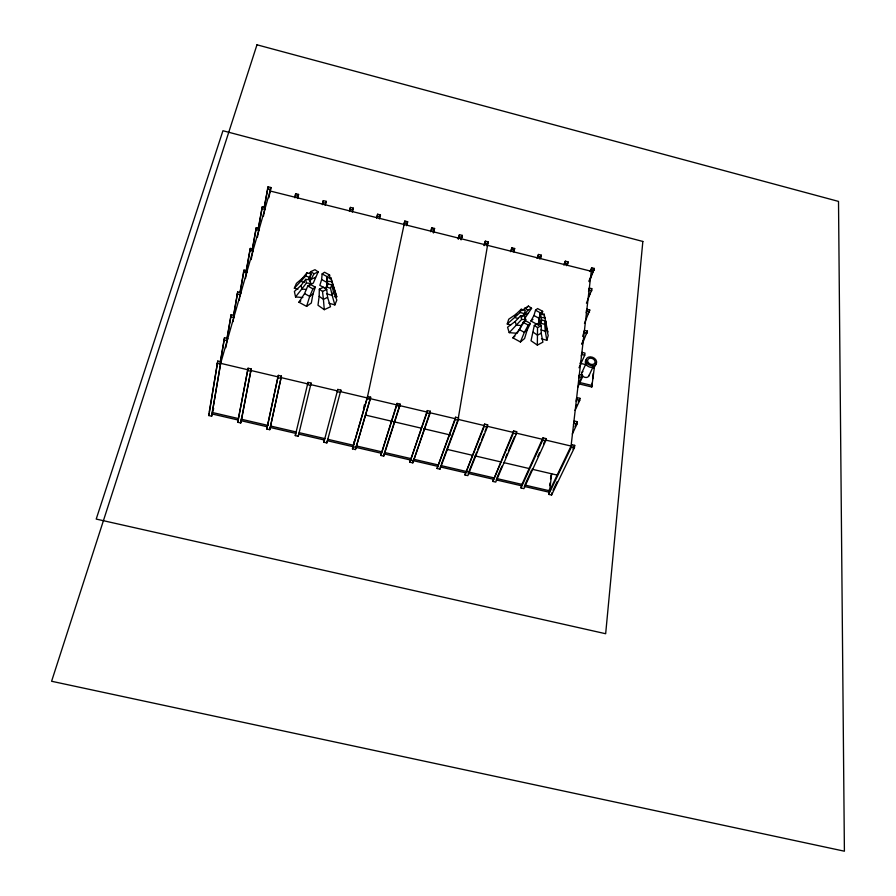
<?xml version="1.0" encoding="UTF-8"?>
<svg xmlns="http://www.w3.org/2000/svg" width="896" height="896" viewBox="0 0 896 896"><rect width="100%" height="100%" fill="white"/><g stroke="black" fill="none" stroke-linecap="round" stroke-linejoin="round"><path stroke-width="1.34" d="M534.33 325.394L537.533 327.589L537.342 345.106L542.898 342.171L541.218 333.2L541.296 325.629L538.093 323.434L534.33 325.394L531.026 340.749L537.342 345.106M319.155 296.33L319.323 289.173L323.546 287.235L326.726 289.464L327.6 297.371L330.501 306.757L324.285 309.68L317.99 305.245L319.155 296.33L323.411 299.32L324.285 309.68M538.53 323.714L538.989 318.27L540.59 312.984L542.651 311.293L537.578 308.549L535.517 310.229L533.938 315.526L530.914 321.014L538.406 325.08M326.357 288.926L319.861 285.376L321.642 279.541L322.134 273.918L324.509 272.238L329.638 275.038L329.84 278.813M327.096 285.925L327.275 276.718L329.638 275.038M579.846 384.093L591.797 386.971L592.222 382.928M592.659 378.896L593.23 373.509M591.797 386.971L594.451 366.733L593.802 368.122M549.293 489.53L548.71 494.379L551.566 495.04L574.448 447.63L574.706 445.368L571.726 444.662L548.968 492.162L524.216 486.416M572.298 434.022L577.091 423.942L577.338 421.725L574.392 421.019L573.731 422.43M575.064 410.402L579.701 400.49L579.947 398.317L577.035 397.622L576.374 399.045M577.651 387.43L582.266 377.44L582.501 375.312L579.622 374.618L578.973 376.051M579.018 367.763L584.741 355.186L584.976 353.102L582.131 352.419L581.482 353.853M582.075 344.546L587.429 331.106L584.606 330.411L583.968 331.856M584.472 323.445L589.77 310.005L586.992 309.31L586.342 310.766M586.432 303.206L592.144 288.747L589.389 288.064L588.75 289.531M589.277 281.691L594.395 268.464L591.674 267.781L590.05 271.555M591.674 267.781L571.066 446.051L545.328 439.981L545.966 438.581L542.976 437.875L521.349 485.744L521.046 487.962L523.925 488.634L545.675 440.843L545.966 438.581M548.71 494.379L571.469 446.925L571.726 444.662M573.485 424.648L574.392 421.019M576.128 401.206L577.035 397.622M578.738 378.168L579.622 374.618M581.246 355.925L582.131 352.419M582.613 336.403L584.606 330.411M586.118 312.76L586.992 309.31M588.526 291.469L589.389 288.064M551.566 495.04L551.835 492.822M549.763 485.587L550.077 482.966M550.558 479.024L551.029 475.093M551.667 473.738L549.618 490.818L524.832 485.061L531.485 470.434M567.213 265.261L568.064 261.878L565.331 261.184L563.774 264.992M540.333 325.73L541.61 319.917L545.686 321.115L546.246 327.958L548.218 335.485L546.818 340.323L541.453 338.733M541.285 322.482L541.61 319.917M521.046 487.962L542.685 440.138L542.976 437.875M564.48 264.578L565.331 261.184M538.406 324.957L540.12 313.858L544.152 314.205L547.837 332.248L546.146 326.861M540.12 313.858L541.251 317.498L540.434 323.579L539.302 319.962M492.856 481.421L513.341 433.205L513.654 430.942L516.656 431.659L516.342 433.922L495.746 482.093L492.856 481.421L513.654 430.942M537.634 257.869L538.474 254.464L541.229 255.158L540.378 258.552M487.301 427.067L487.648 424.805L484.635 424.088L464.957 474.958L467.858 475.63L487.301 427.067L484.277 426.35L464.957 474.958M513.822 251.91L514.662 248.506L511.907 247.822L510.496 251.675M484.277 426.35L484.635 424.088M511.056 251.227L511.907 247.822M208.634 415.509L217.773 361.066L220.909 361.805L211.646 416.214L208.634 415.509L209.261 413.314M209.485 411.936L217.773 361.066M220.091 362.858L224.504 337.736L227.606 338.475L227.349 340.021M211.646 416.214L220.909 361.805M220.483 362.029L224.504 337.736M226.912 338.52L231.157 314.642L234.226 315.381L233.968 316.938M225.792 347.715L227.606 338.475M227.293 337.758L231.157 314.642M458.326 418.018L488.118 241.864L485.341 241.17L484.008 245.056M458.259 420.213L458.64 417.95L455.605 417.234L437.058 468.485L439.97 469.157L458.259 420.213L455.224 419.496L437.058 468.485M233.397 315.941L237.709 291.973L240.733 292.701L240.464 294.269M233.766 315.235L237.709 291.973M232.893 321.776L234.226 315.381M455.224 419.496L455.605 417.234M484.131 245.65L485.341 241.17M239.893 292.768L244.014 270.088L247.016 270.816L246.747 272.384M240.24 292.118L244.014 270.088M239.165 300.44L239.635 297.718M239.87 296.352L240.733 292.701M245.963 272.003L250.275 248.416L253.232 249.144L252.952 250.723M439.97 469.157L440.866 465.562L493.763 477.848M246.299 271.365L250.275 248.416M245.448 278.544L247.016 270.816M252.146 249.939L256.267 227.651L259.19 228.368L258.91 229.958M252.47 249.357L256.267 227.651M251.171 259.605L253.232 249.144M258.138 229.085L262.293 206.741L265.194 207.458L264.902 209.059M258.686 227.181L262.293 206.741M257.398 237.317L259.19 228.368M264.096 207.827L268.05 186.805L270.917 187.522L270.178 191.621M264.387 207.323L268.05 186.805M263.39 216.395L265.194 207.458M312.939 294.09L311.338 302.982L306.578 306.398L298.928 302.21L304.562 293.574L307.754 286.026L310.162 284.312L315.325 287.134L312.939 294.09L309.714 296.397L306.578 306.398M268.867 197.77L270.917 187.522M429.957 413.526L430.36 411.275L427.325 410.558L409.875 462.179L412.798 462.862L429.957 413.526L426.91 412.81L409.875 462.179M461.059 239.882L462.246 235.39L459.469 234.696L458.203 238.605M426.91 412.81L427.325 410.558M458.282 239.187L459.469 234.696M412.798 462.862L430.36 411.275M237.731 422.262L248.08 368.222L251.205 368.962L241.315 420.75L240.722 422.957L237.731 422.262L248.08 368.222M240.722 422.957L251.205 368.962M541.968 314.821L542.651 311.293M399.661 406.381L400.098 404.13L397.051 403.402L380.789 455.437L383.723 456.12L399.661 406.381L396.603 405.664L380.789 455.437M433.406 232.982L434.571 228.469L431.782 227.774L430.595 231.706M294.896 197.792L295.702 193.726L298.558 194.432L297.741 198.509M396.603 405.664L397.051 403.402M431.782 227.774L431.413 229.667L434.202 230.362M383.723 456.12L384.608 452.502L410.771 458.573M297.73 197.904L298.558 194.432M370.16 399.426L370.642 397.174L367.573 396.446L352.464 448.862L355.421 449.557L370.16 399.426L367.091 398.698L352.464 448.862M406.806 225.165L407.646 221.726L404.835 221.032L403.715 224.997M355.421 449.557L370.642 397.174M367.091 398.698L404.835 221.032M266.762 428.994L278.32 375.368L281.434 376.107L269.752 429.688L266.762 428.994L267.322 426.787L241.315 420.75M267.613 425.443L278.32 375.368M354.222 441.202L353.349 445.245L327.622 439.275M363.518 408.901L364.381 404.824M269.752 429.688L281.434 376.107M322.482 204.086L323.31 200.626L326.155 201.342L325.259 205.386M322.426 204.68L323.31 200.626M308.022 382.379L307.474 384.63L310.576 385.358L311.114 383.118L308.022 382.379L295.277 435.602L298.245 436.296L298.782 434.09L324.374 440.026L323.87 442.232L326.838 442.926L327.331 440.72L381.226 453.23M340.883 390.141L340.379 392.392L337.288 391.664L337.803 389.413L340.883 390.141L326.838 442.926M380.453 214.928L380.027 216.81L377.205 216.104L377.63 214.222L380.453 214.928L379.4 218.915M349.462 211.434L350.426 207.413L353.259 208.118L352.8 210.011L349.978 209.294L350.426 207.413M295.277 435.602L295.814 433.395L270.312 427.482M352.285 212.139L353.259 208.118M298.245 436.296L311.114 383.118M326.155 201.342L325.674 203.224L322.829 202.507M376.589 218.21L377.63 214.222M323.87 442.232L337.803 389.413M295.702 193.726L295.198 195.597L298.054 196.314M406.515 225.691L407.646 221.726M212.901 411.208L213.651 408.52M546.246 327.958L545.306 331.206L546.818 340.323M540.938 329.907L545.306 331.206L544.734 324.374L545.686 321.115M433.373 232.411L434.571 228.469M521.92 316.971L524.306 313.667L525.291 310.442L521.214 309.232L515.85 314.328L508.738 319.189L507.248 323.982L510.698 325.013M527.162 330.042L524.574 338.542L520.43 341.97L512.859 337.859L519.266 329.582L523.174 322.336L525.28 320.622L530.387 323.4L527.162 330.042L524.362 332.349L520.43 341.97M507.248 323.982L520.218 312.458L521.214 309.232M515.85 314.328L514.864 317.554L518.134 318.517M385.034 451.192L400.098 404.13M460.981 239.299L462.246 235.39M486.763 245.75L488.118 241.864M513.722 251.082L514.662 248.506M441.336 464.318L451.651 436.677M452.122 435.411L458.102 419.384L484.064 425.522M309.31 273.459L310.811 271.589L315.011 269.696L318.17 271.902L313.275 283.125L310.789 284.267M536.995 258.306L538.474 254.464M539.739 258.989L541.229 255.158M468.754 472.046L468.205 473.413L493.181 479.214M469.246 470.803L476.739 452.066M477.781 449.478L480.357 443.016M481.398 440.44L483.974 433.978M485.005 431.39L486.562 427.515M487.648 424.805L487.077 426.227L513.061 432.365M328.91 303.173L334.858 304.92L336.84 300.059L333.491 292.13L331.867 284.95L327.645 283.707L326.29 286.978L326.379 289.677M333.491 292.13L332.158 295.4L334.858 304.92M326.502 293.731L332.158 295.4L330.523 288.221L331.867 284.95M566.496 265.675L568.064 261.878M308.605 279.619L311.226 274.053L307.003 272.81L302.49 278.197L296.43 283.371L294.358 288.198L297.931 289.251M315.325 287.134L312.917 288.848L309.714 296.397L304.562 293.574M294.358 288.198L305.614 276.058L307.003 272.81M501.894 466.222L496.653 478.52L521.954 484.4M505.658 457.419L507.304 453.566M508.39 451.013L514.416 436.912M516.656 431.659L516.051 433.07L542.338 439.275M302.49 278.197L301.101 281.434L304.494 282.43M588.952 281.053L590.587 277.278M591.674 274.758L594.395 268.464M588.851 296.262L590.498 292.499M588.078 313.824L589.77 310.005M581.75 343.75L583.453 339.954M586.286 333.637L587.429 331.106M537.813 456.501L539.549 452.693M543.592 443.789L544.746 441.246M580.395 363.182L581.538 360.662M581.818 372.714L586.488 362.533M579.051 382.816L582.501 375.312M588.806 376.006L592.939 367.125M575.882 406.997L577.046 404.522M578.2 402.035L579.947 398.317M574.941 426.765L577.338 421.725M553.034 490.325L557.245 481.578M572.902 449.109L574.706 445.368M318.17 271.902L313.97 273.806L309.882 281.467M309.523 285.869L310.766 283.416L309.949 279.731L305.648 279.373L301.078 285.398L294.381 291.458L295.557 296.934L302.859 297.539M308.75 278.701L311.226 274.053M530.387 323.4L528.293 325.114L524.362 332.349L519.266 329.582M517.899 332.192L521.763 325.573L516.309 325.125L509.197 332.651L507.573 327.219L515.211 321.485L520.576 315.75L524.642 316.086L525.762 319.738L522.435 324.598M524.518 318.83L531.597 308.258L528.427 306.085L521.853 310.621M531.597 308.258L527.845 310.173L524.216 315.291L527.957 313.365M305.648 279.373L306.454 283.046L295.557 296.934M525.762 319.738L521.685 319.402L516.309 325.125L515.211 321.485M526.534 307.832L528.427 306.085M530.914 321.014L532.952 319.346M512.859 337.859L514.931 336.157M298.928 302.21L300.843 300.843M514.786 315.952L516.858 314.518M541.218 333.2L537.477 335.16L533.198 332.214M537.533 327.589L541.296 325.629M327.6 297.371L323.411 299.32L322.515 291.413L319.323 289.173M322.515 291.413L326.726 289.464M315.482 277.323L311.304 279.227L309.187 277.738M509.197 332.651L517.25 333.29M334.342 296.598L336.75 296.8L330.949 277.973L326.682 277.614L326.984 286.675M541.251 317.498L545.294 317.834M326.682 277.614L327.51 281.277L331.8 281.635L336.75 296.8M306.454 283.046L310.766 283.416M306.499 289.464L301.874 289.072L301.078 285.398M212.52 412.541L238.246 418.522M240.957 419.149L268.038 425.432M270.749 426.059L296.475 432.04M299.186 432.667L324.912 438.637M356.306 445.928L381.674 451.819M413.694 459.256L437.954 464.89M212.274 414.008L238.325 420.056M384.16 453.902L437.438 466.267M440.35 466.95L465.315 472.741M496.07 479.875L521.349 485.744M365.378 415.05L420.952 428.098M423.662 428.725L450.766 435.098M446.925 449.333L472.259 455.246M475.194 455.93L500.55 461.854M503.474 462.538L529.122 468.53M532.034 469.213L557.155 475.082M247.789 369.746L220.651 363.339L270.088 190.994L590.822 271.163M250.914 370.485L278.006 376.88M281.109 377.608L307.664 383.88M310.755 384.608L337.411 390.902M340.491 391.63L427 412.048M429.699 412.686L455.392 418.746M217.123 363.306L220.27 364.045M247.464 370.462L250.6 371.202M277.749 377.608L280.862 378.347M513.341 433.205L516.342 433.922M542.685 440.138L545.675 440.843M571.469 446.925L574.448 447.63M223.866 339.92L226.979 340.659M574.146 423.237L577.091 423.942M230.541 316.781L233.61 317.52M576.789 399.795L579.701 400.49M237.104 294.056L240.139 294.795M579.387 376.746L582.266 377.44M579.152 382.379L592.458 385.582M243.432 272.126L246.434 272.866M581.896 354.491L584.741 355.186M579.958 363.216L586.544 364.818M249.693 250.421L252.661 251.138M584.382 332.438L587.194 333.133M255.696 229.611L258.63 230.328M586.768 311.304L589.557 311.987M261.744 208.656L264.645 209.384M589.165 290.013L591.92 290.696M267.512 188.675L270.379 189.392M404.432 222.914L407.243 223.619M459.122 236.589L461.91 237.294M485.027 243.074L487.794 243.768M511.616 249.715L514.371 250.41M538.205 256.368L540.96 257.062M565.085 263.099L567.829 263.782M591.461 269.685L594.182 270.368M305.614 276.058L309.837 277.301M326.29 286.978L330.523 288.221M520.218 312.458L524.306 313.667M540.658 323.165L544.734 324.374M535.517 310.229L540.59 312.984M533.938 315.526L538.989 318.27M523.174 322.336L528.293 325.114M322.134 273.918L327.275 276.718M321.642 279.541L326.749 282.33M307.754 286.026L312.917 288.848M524.664 308L527.845 310.173M310.811 271.589L313.97 273.806M545.093 321.608L545.843 324.027M520.576 315.75L521.685 319.402M332.618 284.514L333.458 288.165M330.949 277.973L331.8 281.635M326.906 284.032L327.466 286.462M545.283 322.986L545.854 325.573M544.152 314.205L544.488 317.923M327.51 281.277L327.656 285.118M589.008 375.256A3.864 2.968 24.8 0 1 583.587 376.802A3.864 2.968 24.8 0 1 582.926 371.594M595.829 363.059A5.522 4.222 24.7 0 1 589.445 367.013A5.522 4.222 24.7 0 1 586.242 359.666M642.846 241.461L605.662 633.73L96.208 519.075L222.947 130.738L642.846 241.461M256.973 44.8L51.598 681.262L844.402 851.2L838.51 201.41L256.973 44.8M588.47 362.824A3.898 2.979 24.7 0 0 594.877 362.981A3.898 2.979 24.7 0 0 590.677 358.176A3.898 2.979 24.7 0 0 588.47 362.824M587.261 363.462A5.533 4.222 24.7 0 0 596.344 363.675A5.533 4.222 24.7 0 0 590.397 356.854A5.533 4.222 24.7 0 0 587.261 363.462"/></g></svg>
